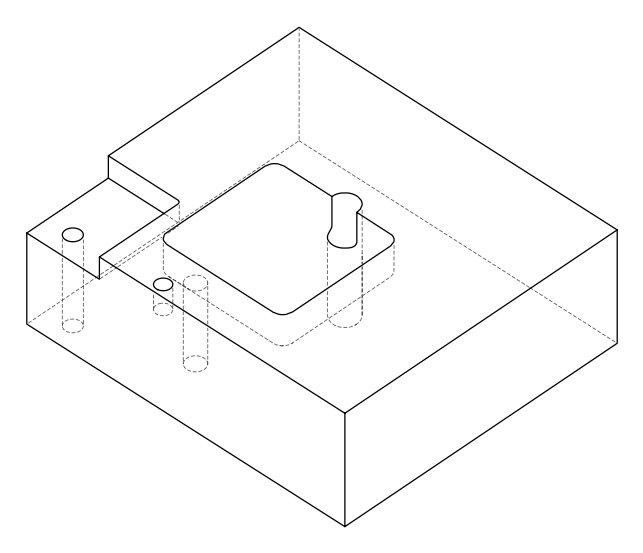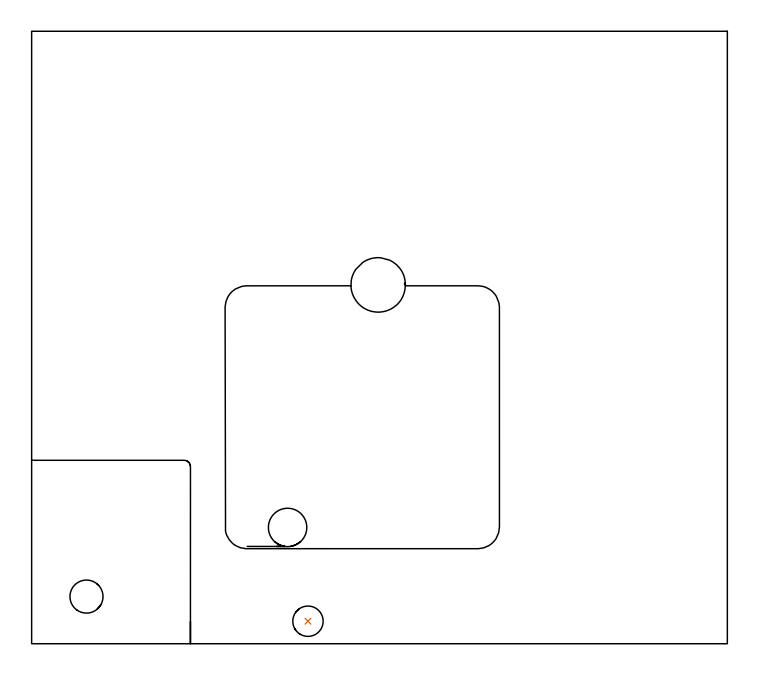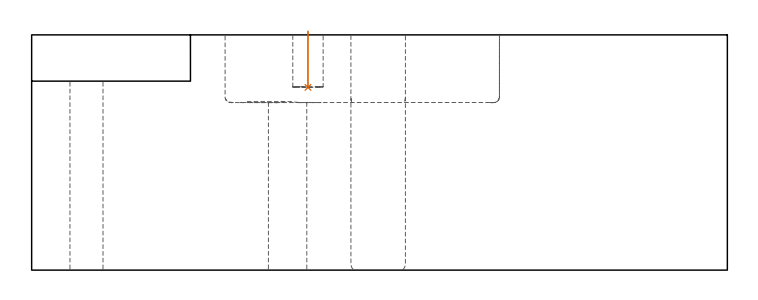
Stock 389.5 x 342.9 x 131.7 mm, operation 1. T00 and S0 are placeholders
(PLAN: 11 operations, 9 tool changes, 130.1 min)
(1 INDEXABLE_INSERT_DRILL_BLIND_HOLE_FROM_SOLID | STEP1POCKET | NXT0302_005 | 0.13 min | 6617 mm3)
(2 MILL_CORNER_NOTCH_RECTANGULAR | CORNER_NOTCH_RECTANGULAR | NXT0201_008 | Follow Part, ap 1.5, ae 75% | 89.54 min | 236399 mm3)
(3 MILL_RECTANGULAR_POCKET | POCKET_RECTANGULAR_STRAIGHT | UGT0201_095 | Follow Part, ap 5, ae 75% | 32.51 min | 850724 mm3)
(4 MILL_THROUGH_HOLE_FROM_SOLID_MATERIAL | STEP1HOLE_2 | NXT0201_007 | Circular | 5.91 min | 82734 mm3)
(5 SPOT_DRILL | STEP1HOLE | NXT0321_9005460120000 | 0.06 min | 198 mm3)
(6 SPOT_DRILL_1 | STEP1HOLE_1 | NXT0321_9005460120000 | 0.05 min | 151 mm3)
(7 DRILL_THROUGH_HOLE_INTO_CENTER | STEP1HOLE | NXT0301_065 | 0.41 min | 6357 mm3)
(8 DRILL_TO_ENLARGE_THROUGH_HOLE | STEP1HOLE | UGT0301_052 | 0.42 min | 27471 mm3)
(9 DRILL_BLIND_HOLE_INTO_CENTER | STEP1HOLE_1 | NXT0301_046 | 0.06 min | 361 mm3)
(10 GUN_DRILL_THROUGH_HOLE | STEP1HOLE_1 | UGT0307_003 | 0.53 min | 3645 mm3)
(11 SPADE_DRILL_TO_ENLARGE_THROUGH_HOLE | STEP1HOLE_1 | UGT0306_009 | 0.46 min | 24227 mm3)
(TOOL NXT0302_005 | Index. Insert Drill 17mm [880-D1700L20-05] | D17 PA176 FL85 Z2)
(TOOL NXT0201_008 | ENDMILL 6mm [2P460-0600-NA 1630] | D6 FL26 Z6)
(TOOL UGT0201_095 | End mill 20 mm | D20 R3 FL38 Z4)
(TOOL NXT0201_007 | ENDMILL 25mm [R216.25-25050GCK54P 1620] | D25 R3 FL54 Z5)
(TOOL NXT0321_9005460120000 | NC Spot Drill, 142deg, 12mm, Carbide, Uncoated | D12 PA142 FL30 Z2)
(TOOL NXT0301_065 | Carbide Drill 9.4mm [860.1-0940-075A1-MM 2214] | D9.4 PA140 FL98 Z2)
(TOOL UGT0301_052 | Twist Drill 21.5 mm | D21.5 PA118 FL150 Z2)
(TOOL NXT0301_046 | Carbide Drill 7.5mm [860.1-0750-038A1-MM 2214] | D7.5 PA140 FL53 Z2)
(TOOL UGT0307_003 | Gun Drill 7 mm | D7 PA130 FL24 Z1)
(TOOL UGT0306_009 | Spade Drill 18.5mm | D18.5 PA132 FL10 Z2)
(OP 1 INDEXABLE_INSERT_DRILL_BLIND_HOLE_FROM_SOLID)
G17 G21 G94 G90
T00 M6
G54
G17 G0 G90 X154.7 Y12.6 S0 M3
G43 Z141.7 H1
G94 G81 G98 Z102.3 F250. R133.7
G80
M5
M2
